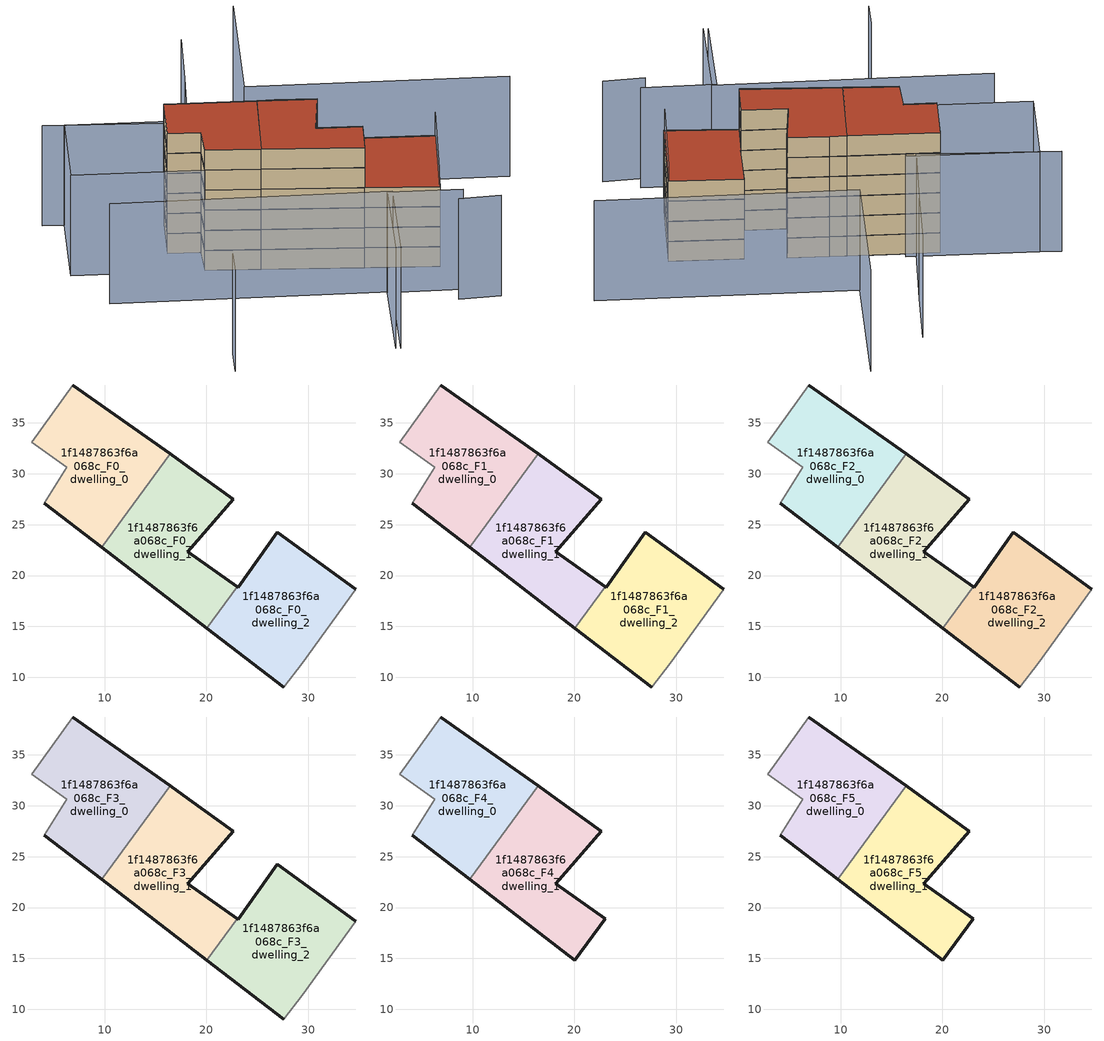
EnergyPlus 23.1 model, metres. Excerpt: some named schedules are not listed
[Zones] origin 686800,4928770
1f1487863f6a068c_F0_dwelling_0
 floor ground (EU_floor_Construction): 9.72,22.75 16.44,31.93 6.89,38.71 2.84,33.11 6.27,30.64 4.06,27.1 z0
 wall outside (EU_wall_Construction): 9.72,22.75 4.06,27.1 / 6.89,38.71 16.44,31.93 z0:3
 wall adiabatic (EU_wall_Construction): 4.06,27.1 6.27,30.64 2.84,33.11 6.89,38.71 z0:3
 wall to 1f1487863f6a068c_F0_dwelling_1 (EU_wall_Construction): 16.44,31.93 9.72,22.75 z0:3
1f1487863f6a068c_F0_dwelling_1
 floor ground (EU_floor_Construction): 20.05,14.83 23.02,18.9 18.18,22.32 22.62,27.48 18.28,30.63 16.44,31.93 9.72,22.75 z0
 wall outside (EU_wall_Construction): 20.05,14.83 9.72,22.75 / 16.44,31.93 18.28,30.63 22.62,27.48 18.18,22.32 23.02,18.9 z0:3
 wall to 1f1487863f6a068c_F0_dwelling_2 (EU_wall_Construction): 23.02,18.9 20.05,14.83 z0:3
1f1487863f6a068c_F0_dwelling_2
 floor ground (EU_floor_Construction): 29.4,11.4 34.68,18.66 26.95,24.25 23.12,18.83 23.02,18.9 20.05,14.83 27.58,9.06 z0
 wall outside (EU_wall_Construction): 27.58,9.06 20.05,14.83 / 23.02,18.9 23.12,18.83 26.95,24.25 34.68,18.66 z0:3
 wall adiabatic (EU_wall_Construction): 34.68,18.66 29.4,11.4 27.58,9.06 z0:3
1f1487863f6a068c_F1_dwelling_0
 floor to 1f1487863f6a068c_F0_dwelling_0 (EU_floor_Construction): 9.72,22.75 16.44,31.93 6.89,38.71 2.84,33.11 6.27,30.64 4.06,27.1 z3
 wall outside (EU_wall_Construction): 9.72,22.75 4.06,27.1 / 6.89,38.71 16.44,31.93 z3:6
 wall adiabatic (EU_wall_Construction): 4.06,27.1 6.27,30.64 2.84,33.11 6.89,38.71 z3:6
 wall to 1f1487863f6a068c_F1_dwelling_1 (EU_wall_Construction): 16.44,31.93 9.72,22.75 z3:6
1f1487863f6a068c_F1_dwelling_1
 floor to 1f1487863f6a068c_F0_dwelling_1 (EU_floor_Construction): 20.05,14.83 23.02,18.9 18.18,22.32 22.62,27.48 18.28,30.63 16.44,31.93 9.72,22.75 z3
 wall outside (EU_wall_Construction): 20.05,14.83 9.72,22.75 / 16.44,31.93 18.28,30.63 22.62,27.48 18.18,22.32 23.02,18.9 z3:6
 wall to 1f1487863f6a068c_F1_dwelling_2 (EU_wall_Construction): 23.02,18.9 20.05,14.83 z3:6
1f1487863f6a068c_F1_dwelling_2
 floor to 1f1487863f6a068c_F0_dwelling_2 (EU_floor_Construction): 29.4,11.4 34.68,18.66 26.95,24.25 23.12,18.83 23.02,18.9 20.05,14.83 27.58,9.06 z3
 wall outside (EU_wall_Construction): 27.58,9.06 20.05,14.83 / 23.02,18.9 23.12,18.83 26.95,24.25 34.68,18.66 z3:6
 wall adiabatic (EU_wall_Construction): 34.68,18.66 29.4,11.4 27.58,9.06 z3:6
1f1487863f6a068c_F2_dwelling_0
 floor to 1f1487863f6a068c_F1_dwelling_0 (EU_floor_Construction): 9.72,22.75 16.44,31.93 6.89,38.71 2.84,33.11 6.27,30.64 4.06,27.1 z6
 wall outside (EU_wall_Construction): 9.72,22.75 4.06,27.1 / 6.89,38.71 16.44,31.93 z6:9
 wall adiabatic (EU_wall_Construction): 4.06,27.1 6.27,30.64 2.84,33.11 6.89,38.71 z6:9
 wall to 1f1487863f6a068c_F2_dwelling_1 (EU_wall_Construction): 16.44,31.93 9.72,22.75 z6:9
1f1487863f6a068c_F2_dwelling_1
 floor to 1f1487863f6a068c_F1_dwelling_1 (EU_floor_Construction): 20.05,14.83 23.02,18.9 18.18,22.32 22.62,27.48 18.28,30.63 16.44,31.93 9.72,22.75 z6
 wall outside (EU_wall_Construction): 20.05,14.83 9.72,22.75 / 16.44,31.93 18.28,30.63 22.62,27.48 18.18,22.32 23.02,18.9 z6:9
 wall to 1f1487863f6a068c_F2_dwelling_2 (EU_wall_Construction): 23.02,18.9 20.05,14.83 z6:9
1f1487863f6a068c_F2_dwelling_2
 floor to 1f1487863f6a068c_F1_dwelling_2 (EU_floor_Construction): 29.4,11.4 34.68,18.66 26.95,24.25 23.12,18.83 23.02,18.9 20.05,14.83 27.58,9.06 z6
 wall outside (EU_wall_Construction): 27.58,9.06 20.05,14.83 / 23.02,18.9 23.12,18.83 26.95,24.25 34.68,18.66 z6:9
 wall adiabatic (EU_wall_Construction): 34.68,18.66 29.4,11.4 27.58,9.06 z6:9
1f1487863f6a068c_F3_dwelling_0
 floor to 1f1487863f6a068c_F2_dwelling_0 (EU_floor_Construction): 9.72,22.75 16.44,31.93 6.89,38.71 2.84,33.11 6.27,30.64 4.06,27.1 z9
 wall outside (EU_wall_Construction): 9.72,22.75 4.06,27.1 / 6.89,38.71 16.44,31.93 z9:12
 wall adiabatic (EU_wall_Construction): 4.06,27.1 6.27,30.64 2.84,33.11 6.89,38.71 z9:12
 wall to 1f1487863f6a068c_F3_dwelling_1 (EU_wall_Construction): 16.44,31.93 9.72,22.75 z9:12
1f1487863f6a068c_F3_dwelling_1
 floor to 1f1487863f6a068c_F2_dwelling_1 (EU_floor_Construction): 20.05,14.83 23.02,18.9 18.18,22.32 22.62,27.48 18.28,30.63 16.44,31.93 9.72,22.75 z9
 wall outside (EU_wall_Construction): 20.05,14.83 9.72,22.75 / 16.44,31.93 18.28,30.63 22.62,27.48 18.18,22.32 23.02,18.9 z9:12
 wall to 1f1487863f6a068c_F3_dwelling_2 (EU_wall_Construction): 23.02,18.9 20.05,14.83 z9:12
1f1487863f6a068c_F3_dwelling_2
 floor to 1f1487863f6a068c_F2_dwelling_2 (EU_floor_Construction): 29.4,11.4 34.68,18.66 26.95,24.25 23.12,18.83 23.02,18.9 20.05,14.83 27.58,9.06 z9
 wall outside (EU_wall_Construction): 27.58,9.06 20.05,14.83 / 23.02,18.9 23.12,18.83 26.95,24.25 34.68,18.66 z9:12
 wall adiabatic (EU_wall_Construction): 34.68,18.66 29.4,11.4 27.58,9.06 z9:12
 roof outside (EU_roof_Construction): 34.68,18.66 29.4,11.4 27.58,9.06 20.05,14.83 23.02,18.9 23.12,18.83 26.95,24.25 z12
1f1487863f6a068c_F4_dwelling_0
 floor to 1f1487863f6a068c_F3_dwelling_0 (EU_floor_Construction): 9.72,22.75 16.44,31.93 6.89,38.71 2.84,33.11 6.27,30.64 4.06,27.1 z12
 wall outside (EU_wall_Construction): 9.72,22.75 4.06,27.1 / 6.89,38.71 16.44,31.93 z12:15
 wall adiabatic (EU_wall_Construction): 4.06,27.1 6.27,30.64 2.84,33.11 6.89,38.71 z12:15
 wall to 1f1487863f6a068c_F4_dwelling_1 (EU_wall_Construction): 16.44,31.93 9.72,22.75 z12:15
1f1487863f6a068c_F4_dwelling_1
 floor to 1f1487863f6a068c_F3_dwelling_1 (EU_floor_Construction): 20.05,14.83 23.02,18.9 18.18,22.32 22.62,27.48 18.28,30.63 16.44,31.93 9.72,22.75 z12
 wall outside (EU_wall_Construction): 16.44,31.93 18.28,30.63 22.62,27.48 18.18,22.32 23.02,18.9 20.05,14.83 9.72,22.75 z12:15
1f1487863f6a068c_F5_dwelling_0
 floor to 1f1487863f6a068c_F4_dwelling_0 (EU_floor_Construction): 9.72,22.75 16.44,31.93 6.89,38.71 2.84,33.11 6.27,30.64 4.06,27.1 z15
 wall outside (EU_wall_Construction): 9.72,22.75 4.06,27.1 / 6.89,38.71 16.44,31.93 z15:18
 wall adiabatic (EU_wall_Construction): 4.06,27.1 6.27,30.64 2.84,33.11 6.89,38.71 z15:18
 wall to 1f1487863f6a068c_F5_dwelling_1 (EU_wall_Construction): 16.44,31.93 9.72,22.75 z15:18
 roof outside (EU_roof_Construction): 16.44,31.93 9.72,22.75 4.06,27.1 6.27,30.64 2.84,33.11 6.89,38.71 z18
1f1487863f6a068c_F5_dwelling_1
 floor to 1f1487863f6a068c_F4_dwelling_1 (EU_floor_Construction): 20.05,14.83 23.02,18.9 18.18,22.32 22.62,27.48 18.28,30.63 16.44,31.93 9.72,22.75 z15
 wall outside (EU_wall_Construction): 16.44,31.93 18.28,30.63 22.62,27.48 18.18,22.32 23.02,18.9 20.05,14.83 9.72,22.75 z15:18
 roof outside (EU_roof_Construction): 22.62,27.48 18.18,22.32 23.02,18.9 20.05,14.83 9.72,22.75 16.44,31.93 18.28,30.63 z18
shading: 24.63,1.76 29.33,-1.03 / 11.2,-2.15 18.62,8.57 / 18.62,8.57 26.5,3.12 / 27.33,8.91 35.12,19.27 / -5.51,9.82 -7.77,6.55 / -10.13,28.66 19.28,8.37 / 19.28,8.37 11.75,-2.53 / 15.65,45.32 9.43,37.07 / 9.43,37.07 -5.22,48.11 / 21,52.54 15.63,45.3 / 47.73,19.83 20.25,39.04 / 20.25,39.04 31.07,54.51 / -2.99,46.43 10.82,36.64 / 10.82,36.64 4.06,27.1 / 4.06,27.1 -9.75,36.89 / -9.75,36.89 -2.99,46.43 z0:15
[Building]
EU S2 Campaign: North Axis=0; Terrain=City; Solar Distribution=FullExterior
[Site:Location]
Bologna: Latitude=44.5; Longitude=11.25; Time Zone=1; Elevation=37
[SizingPeriod:WeatherFileDays]
AnnualSizingPeriod: Begin Month=1; Begin Day of Month=1; End Month=12; End Day of Month=31; Day of Week for Start Day=Monday; Use Weather File Daylight Saving Period=No; Use Weather File Rain and Snow Indicators=No
[MATERIAL]
EU_InternalMass_Material: Roughness=MediumRough; Thickness=0.1; Conductivity=1; Density=1800; Specific Heat=900; Thermal Absorptance=0.9; Solar Absorptance=0.7; Visible Absorptance=0.7
[MATERIAL:NOMASS] Roughness=MediumRough; Thermal Absorptance=0.9; Solar Absorptance=0.7; Visible Absorptance=0.7
Name | Thermal Resistance
EU_wall_NoMass | 0.905828
EU_roof_NoMass | 0.37593
EU_floor_NoMass | 0.67114
[CONSTRUCTION]
EU_wall_Construction: EU_wall_NoMass
EU_roof_Construction: EU_roof_NoMass
EU_floor_Construction: EU_floor_NoMass
EU_InternalMass_Construction: EU_InternalMass_Material
[ZONE] Type=1; Multiplier=1; Ceiling Height=autocalculate; Floor Area=autocalculate; Part of Total Floor Area=Yes
Name | Volume
1f1487863f6a068c_F0_dwelling_0; 1f1487863f6a068c_F1_dwelling_0; 1f1487863f6a068c_F2_dwelling_0; 1f1487863f6a068c_F3_dwelling_0; 1f1487863f6a068c_F4_dwelling_0; 1f1487863f6a068c_F5_dwelling_0 | 337.106
1f1487863f6a068c_F0_dwelling_1; 1f1487863f6a068c_F1_dwelling_1; 1f1487863f6a068c_F2_dwelling_1; 1f1487863f6a068c_F3_dwelling_1; 1f1487863f6a068c_F4_dwelling_1; 1f1487863f6a068c_F5_dwelling_1 | 337.083
1f1487863f6a068c_F0_dwelling_2; 1f1487863f6a068c_F1_dwelling_2; 1f1487863f6a068c_F2_dwelling_2; 1f1487863f6a068c_F3_dwelling_2 | 337.104
[INTERNALMASS] Construction=EU_InternalMass_Construction
Name | Zone or ZoneList | Surface Area
1f1487863f6a068c_F0_dwelling_0_EU_InternalMass | 1f1487863f6a068c_F0_dwelling_0 | 112.369
1f1487863f6a068c_F0_dwelling_1_EU_InternalMass | 1f1487863f6a068c_F0_dwelling_1 | 112.361
1f1487863f6a068c_F0_dwelling_2_EU_InternalMass | 1f1487863f6a068c_F0_dwelling_2 | 112.368
1f1487863f6a068c_F1_dwelling_0_EU_InternalMass | 1f1487863f6a068c_F1_dwelling_0 | 112.369
1f1487863f6a068c_F1_dwelling_1_EU_InternalMass | 1f1487863f6a068c_F1_dwelling_1 | 112.361
1f1487863f6a068c_F1_dwelling_2_EU_InternalMass | 1f1487863f6a068c_F1_dwelling_2 | 112.368
1f1487863f6a068c_F2_dwelling_0_EU_InternalMass | 1f1487863f6a068c_F2_dwelling_0 | 112.369
1f1487863f6a068c_F2_dwelling_1_EU_InternalMass | 1f1487863f6a068c_F2_dwelling_1 | 112.361
1f1487863f6a068c_F2_dwelling_2_EU_InternalMass | 1f1487863f6a068c_F2_dwelling_2 | 112.368
1f1487863f6a068c_F3_dwelling_0_EU_InternalMass | 1f1487863f6a068c_F3_dwelling_0 | 112.369
1f1487863f6a068c_F3_dwelling_1_EU_InternalMass | 1f1487863f6a068c_F3_dwelling_1 | 112.361
1f1487863f6a068c_F3_dwelling_2_EU_InternalMass | 1f1487863f6a068c_F3_dwelling_2 | 112.368
1f1487863f6a068c_F4_dwelling_0_EU_InternalMass | 1f1487863f6a068c_F4_dwelling_0 | 168.542
1f1487863f6a068c_F4_dwelling_1_EU_InternalMass | 1f1487863f6a068c_F4_dwelling_1 | 168.541
1f1487863f6a068c_F5_dwelling_0_EU_InternalMass | 1f1487863f6a068c_F5_dwelling_0 | 168.542
1f1487863f6a068c_F5_dwelling_1_EU_InternalMass | 1f1487863f6a068c_F5_dwelling_1 | 168.541
[OTHEREQUIPMENT] Fuel Type=Electricity; Design Level Calculation Method=Watts/Area; Power per Zone Floor Area=1; Fraction Latent=0; Fraction Radiant=0; Fraction Lost=0; Carbon Dioxide Generation Rate=0; EndUse Subcategory=EU_Step8_InternalGains
Name | Zone or ZoneList or Space or SpaceList | Schedule
EU_Step8_InternalGain_1f1487863f6a068c_F0_dwelling_0_f000 | 1f1487863f6a068c_F0_dwelling_0 | EU_Step8_GainSchedule_1f1487863f6a068c_F0_dwelling_0_f000
EU_Step8_InternalGain_1f1487863f6a068c_F0_dwelling_1_f000 | 1f1487863f6a068c_F0_dwelling_1 | EU_Step8_GainSchedule_1f1487863f6a068c_F0_dwelling_1_f000
EU_Step8_InternalGain_1f1487863f6a068c_F0_dwelling_2_f000 | 1f1487863f6a068c_F0_dwelling_2 | EU_Step8_GainSchedule_1f1487863f6a068c_F0_dwelling_2_f000
EU_Step8_InternalGain_1f1487863f6a068c_F1_dwelling_0_f000 | 1f1487863f6a068c_F1_dwelling_0 | EU_Step8_GainSchedule_1f1487863f6a068c_F1_dwelling_0_f000
EU_Step8_InternalGain_1f1487863f6a068c_F1_dwelling_1_f000 | 1f1487863f6a068c_F1_dwelling_1 | EU_Step8_GainSchedule_1f1487863f6a068c_F1_dwelling_1_f000
EU_Step8_InternalGain_1f1487863f6a068c_F1_dwelling_2_f000 | 1f1487863f6a068c_F1_dwelling_2 | EU_Step8_GainSchedule_1f1487863f6a068c_F1_dwelling_2_f000
EU_Step8_InternalGain_1f1487863f6a068c_F2_dwelling_0_f000 | 1f1487863f6a068c_F2_dwelling_0 | EU_Step8_GainSchedule_1f1487863f6a068c_F2_dwelling_0_f000
EU_Step8_InternalGain_1f1487863f6a068c_F2_dwelling_1_f000 | 1f1487863f6a068c_F2_dwelling_1 | EU_Step8_GainSchedule_1f1487863f6a068c_F2_dwelling_1_f000
EU_Step8_InternalGain_1f1487863f6a068c_F2_dwelling_2_f000 | 1f1487863f6a068c_F2_dwelling_2 | EU_Step8_GainSchedule_1f1487863f6a068c_F2_dwelling_2_f000
EU_Step8_InternalGain_1f1487863f6a068c_F3_dwelling_0_f000 | 1f1487863f6a068c_F3_dwelling_0 | EU_Step8_GainSchedule_1f1487863f6a068c_F3_dwelling_0_f000
EU_Step8_InternalGain_1f1487863f6a068c_F3_dwelling_1_f000 | 1f1487863f6a068c_F3_dwelling_1 | EU_Step8_GainSchedule_1f1487863f6a068c_F3_dwelling_1_f000
EU_Step8_InternalGain_1f1487863f6a068c_F3_dwelling_2_f000 | 1f1487863f6a068c_F3_dwelling_2 | EU_Step8_GainSchedule_1f1487863f6a068c_F3_dwelling_2_f000
EU_Step8_InternalGain_1f1487863f6a068c_F4_dwelling_0_f000 | 1f1487863f6a068c_F4_dwelling_0 | EU_Step8_GainSchedule_1f1487863f6a068c_F4_dwelling_0_f000
EU_Step8_InternalGain_1f1487863f6a068c_F4_dwelling_1_f000 | 1f1487863f6a068c_F4_dwelling_1 | EU_Step8_GainSchedule_1f1487863f6a068c_F4_dwelling_1_f000
EU_Step8_InternalGain_1f1487863f6a068c_F5_dwelling_0_f000 | 1f1487863f6a068c_F5_dwelling_0 | EU_Step8_GainSchedule_1f1487863f6a068c_F5_dwelling_0_f000
EU_Step8_InternalGain_1f1487863f6a068c_F5_dwelling_1_f000 | 1f1487863f6a068c_F5_dwelling_1 | EU_Step8_GainSchedule_1f1487863f6a068c_F5_dwelling_1_f000
[ZONEVENTILATION:DESIGNFLOWRATE] Schedule=EU_AlwaysOn; Design Flow Rate Calculation Method=AirChanges/Hour; Air Changes per Hour=0.73129; Ventilation Type=Natural; Fan Pressure Rise=0; Fan Total Efficiency=1; Constant Term Coefficient=1; Temperature Term Coefficient=0; Velocity Term Coefficient=0; Velocity Squared Term Coefficient=0; Minimum Indoor Temperature=-100; Maximum Indoor Temperature=100; Delta Temperature=-100; Minimum Outdoor Temperature=-100; Maximum Outdoor Temperature=100; Maximum Wind Speed=40
Name | Zone or ZoneList or Space or SpaceList
EU_ConstantAir_1f1487863f6a068c_F0_dwelling_0 | 1f1487863f6a068c_F0_dwelling_0
EU_ConstantAir_1f1487863f6a068c_F0_dwelling_1 | 1f1487863f6a068c_F0_dwelling_1
EU_ConstantAir_1f1487863f6a068c_F0_dwelling_2 | 1f1487863f6a068c_F0_dwelling_2
EU_ConstantAir_1f1487863f6a068c_F1_dwelling_0 | 1f1487863f6a068c_F1_dwelling_0
EU_ConstantAir_1f1487863f6a068c_F1_dwelling_1 | 1f1487863f6a068c_F1_dwelling_1
EU_ConstantAir_1f1487863f6a068c_F1_dwelling_2 | 1f1487863f6a068c_F1_dwelling_2
EU_ConstantAir_1f1487863f6a068c_F2_dwelling_0 | 1f1487863f6a068c_F2_dwelling_0
EU_ConstantAir_1f1487863f6a068c_F2_dwelling_1 | 1f1487863f6a068c_F2_dwelling_1
EU_ConstantAir_1f1487863f6a068c_F2_dwelling_2 | 1f1487863f6a068c_F2_dwelling_2
EU_ConstantAir_1f1487863f6a068c_F3_dwelling_0 | 1f1487863f6a068c_F3_dwelling_0
EU_ConstantAir_1f1487863f6a068c_F3_dwelling_1 | 1f1487863f6a068c_F3_dwelling_1
EU_ConstantAir_1f1487863f6a068c_F3_dwelling_2 | 1f1487863f6a068c_F3_dwelling_2
EU_ConstantAir_1f1487863f6a068c_F4_dwelling_0 | 1f1487863f6a068c_F4_dwelling_0
EU_ConstantAir_1f1487863f6a068c_F4_dwelling_1 | 1f1487863f6a068c_F4_dwelling_1
EU_ConstantAir_1f1487863f6a068c_F5_dwelling_0 | 1f1487863f6a068c_F5_dwelling_0
EU_ConstantAir_1f1487863f6a068c_F5_dwelling_1 | 1f1487863f6a068c_F5_dwelling_1
[HVACTEMPLATE:THERMOSTAT] Constant Heating Setpoint=20; Constant Cooling Setpoint=50
EU_HeatOnly_1f1487863f6a068c_F0_dwelling_0; EU_HeatOnly_1f1487863f6a068c_F0_dwelling_1; EU_HeatOnly_1f1487863f6a068c_F0_dwelling_2; EU_HeatOnly_1f1487863f6a068c_F1_dwelling_0; EU_HeatOnly_1f1487863f6a068c_F1_dwelling_1; EU_HeatOnly_1f1487863f6a068c_F1_dwelling_2; EU_HeatOnly_1f1487863f6a068c_F2_dwelling_0; EU_HeatOnly_1f1487863f6a068c_F2_dwelling_1; EU_HeatOnly_1f1487863f6a068c_F2_dwelling_2; EU_HeatOnly_1f1487863f6a068c_F3_dwelling_0; EU_HeatOnly_1f1487863f6a068c_F3_dwelling_1; EU_HeatOnly_1f1487863f6a068c_F3_dwelling_2; EU_HeatOnly_1f1487863f6a068c_F4_dwelling_0; EU_HeatOnly_1f1487863f6a068c_F4_dwelling_1; EU_HeatOnly_1f1487863f6a068c_F5_dwelling_0; EU_HeatOnly_1f1487863f6a068c_F5_dwelling_1
[HVACTEMPLATE:ZONE:IDEALLOADSAIRSYSTEM] System Availability Schedule=EU_AlwaysOn; Maximum Heating Supply Air Temperature=50; Minimum Cooling Supply Air Temperature=13; Maximum Heating Supply Air Humidity Ratio=0.0156; Minimum Cooling Supply Air Humidity Ratio=0.0077; Heating Limit=NoLimit; Cooling Limit=NoLimit; Heating Availability Schedule=EU_AlwaysOn; Cooling Availability Schedule=EU_CoolingOff; Dehumidification Control Type=ConstantSensibleHeatRatio; Cooling Sensible Heat Ratio=0.7; Dehumidification Setpoint=60; Humidification Control Type=None; Humidification Setpoint=30; Outdoor Air Method=None; Outdoor Air Flow Rate per Person=0.00944; Outdoor Air Flow Rate per Zone Floor Area=0; Outdoor Air Flow Rate per Zone=0; Demand Controlled Ventilation Type=None; Outdoor Air Economizer Type=NoEconomizer; Heat Recovery Type=None; Sensible Heat Recovery Effectiveness=0.7; Latent Heat Recovery Effectiveness=0.65
Name | Template Thermostat
1f1487863f6a068c_F0_dwelling_0 | EU_HeatOnly_1f1487863f6a068c_F0_dwelling_0
1f1487863f6a068c_F0_dwelling_1 | EU_HeatOnly_1f1487863f6a068c_F0_dwelling_1
1f1487863f6a068c_F0_dwelling_2 | EU_HeatOnly_1f1487863f6a068c_F0_dwelling_2
1f1487863f6a068c_F1_dwelling_0 | EU_HeatOnly_1f1487863f6a068c_F1_dwelling_0
1f1487863f6a068c_F1_dwelling_1 | EU_HeatOnly_1f1487863f6a068c_F1_dwelling_1
1f1487863f6a068c_F1_dwelling_2 | EU_HeatOnly_1f1487863f6a068c_F1_dwelling_2
1f1487863f6a068c_F2_dwelling_0 | EU_HeatOnly_1f1487863f6a068c_F2_dwelling_0
1f1487863f6a068c_F2_dwelling_1 | EU_HeatOnly_1f1487863f6a068c_F2_dwelling_1
1f1487863f6a068c_F2_dwelling_2 | EU_HeatOnly_1f1487863f6a068c_F2_dwelling_2
1f1487863f6a068c_F3_dwelling_0 | EU_HeatOnly_1f1487863f6a068c_F3_dwelling_0
1f1487863f6a068c_F3_dwelling_1 | EU_HeatOnly_1f1487863f6a068c_F3_dwelling_1
1f1487863f6a068c_F3_dwelling_2 | EU_HeatOnly_1f1487863f6a068c_F3_dwelling_2
1f1487863f6a068c_F4_dwelling_0 | EU_HeatOnly_1f1487863f6a068c_F4_dwelling_0
1f1487863f6a068c_F4_dwelling_1 | EU_HeatOnly_1f1487863f6a068c_F4_dwelling_1
1f1487863f6a068c_F5_dwelling_0 | EU_HeatOnly_1f1487863f6a068c_F5_dwelling_0
1f1487863f6a068c_F5_dwelling_1 | EU_HeatOnly_1f1487863f6a068c_F5_dwelling_1
